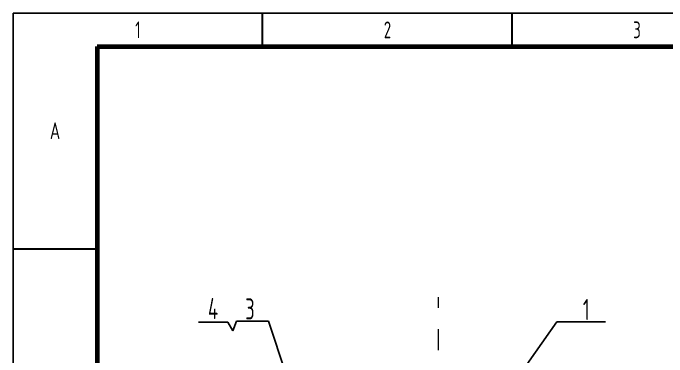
# Model space of a CAD drawing. Header units: millimetres. Extents: x 3797 to 16515, y 762 to 2553.
# Drawn here: x 3797.2 to 3991.9, y 2451 to 2553.5 of the extents above; entities that cross this region are included whole.
import ezdxf

# ---------------------------------------------------------------- set-up
doc = ezdxf.new("R2010")
doc.units = ezdxf.units.MM
doc.linetypes.add('CENTER', pattern=[50.8, 31.75, -6.35, 6.35, -6.35])
for name, color, linetype, lineweight in [('3（中心线）', 1, 'CENTER', 20), ('内框线', 7, 'Continuous', 60), ('外框线', 7, 'Continuous', 40), ('文本', 7, 'Continuous', 18)]:
    doc.layers.add(name, color=color, linetype=linetype, lineweight=lineweight)
doc.layers.add('DIM标注-YH', color=4, linetype='Continuous')
doc.styles.add('HGCAD', font='gbenor.shx', dxfattribs={"width": 0.75, "bigfont": 'gbcbig.shx'})
doc.styles.add('HJ', font='gbenor.shx', dxfattribs={"width": 0.8, "height": 3.5, "bigfont": 'gbcbig.shx'})

msp = doc.modelspace()

# ---------------------------------------------------------------- linework, layer by layer
at = {"layer": '3（中心线）'}
msp.add_line((3923.881162, 1906.8953895), (3923.881162, 2468.7974269), dxfattribs=at)
at = {"layer": 'DIM标注-YH', "ltscale": 0.2}
for p, q in [((3863.7313444, 2461.6990831), (3862.6367617, 2458.7574637)), ((3873.2838972, 2461.6990831), (3863.7313444, 2461.6990831)), ((3885.2144953, 2425.552565), (3873.2838972, 2461.6990831)), ((3945.8303652, 2442.5687377), (3959.1721954, 2461.5257059)), ((3959.1721954, 2461.5257059), (3973.6702338, 2461.5257059)), ((3861.1080767, 2461.4039435), (3852.4454986, 2461.4039435)), ((3862.6367617, 2458.7574637), (3861.1080767, 2461.4039435))]:
    msp.add_line(p, q, dxfattribs=at)
at = {"layer": '内框线', "lineweight": 70}
for q in [(3822.4401594, 1722.4895293), (4381.1821645, 2543.4895293)]:
    msp.add_line((3822.1821645, 2543.4895293), q, dxfattribs=at)
at = {"layer": '外框线', "lineweight": 25}
for p, q in [((4391.1821645, 2553.4895293), (3797.1821645, 2553.4895293)), ((3797.1821645, 2553.4895293), (3797.1821645, 1712.4895293))]:
    msp.add_line(p, q, dxfattribs=at)
at = {"layer": '外框线', "lineweight": 30}
for p, q in [((3871.5121645, 2543.4895293), (3871.5121645, 2553.4895293)), ((3945.8429726, 2543.4895293), (3945.8429726, 2553.4895293)), ((3797.1821645, 2483.2306477), (3822.4402145, 2483.2306477))]:
    msp.add_line(p, q, dxfattribs=at)

# ---------------------------------------------------------------- texts
at = {"layer": 'DIM标注-YH', "ltscale": 0.2, "style": 'HGCAD', "width": 0.75}
for s, p in [('4', (3855.2309386, 2462.3240226)), ('3', (3866.3275893, 2462.2035692)), ('1', (3966.9032919, 2462.0338287))]:
    msp.add_text(s, height=6.2678313, dxfattribs=at).set_placement(p)
at = {"layer": '文本', "char_height": 5, "attachment_point": 5, "style": 'HJ'}
for s, insert, width in [('{\\W0.75;\\C0;1}', (3834.3467605, 2548.4895293), 74.330808007), ('{\\W0.75;\\C0;2}', (3908.6775686, 2548.4895293), 74.330808007), ('{\\W0.75;\\C0;3}', (3983.0083766, 2548.4895293), 74.330808007), ('{\\C0;A}', (3809.6821645, 2518.447896), 25)]:
    msp.add_mtext(s, dxfattribs=dict(at, insert=insert, width=width))

doc.saveas('drawing.dxf')
